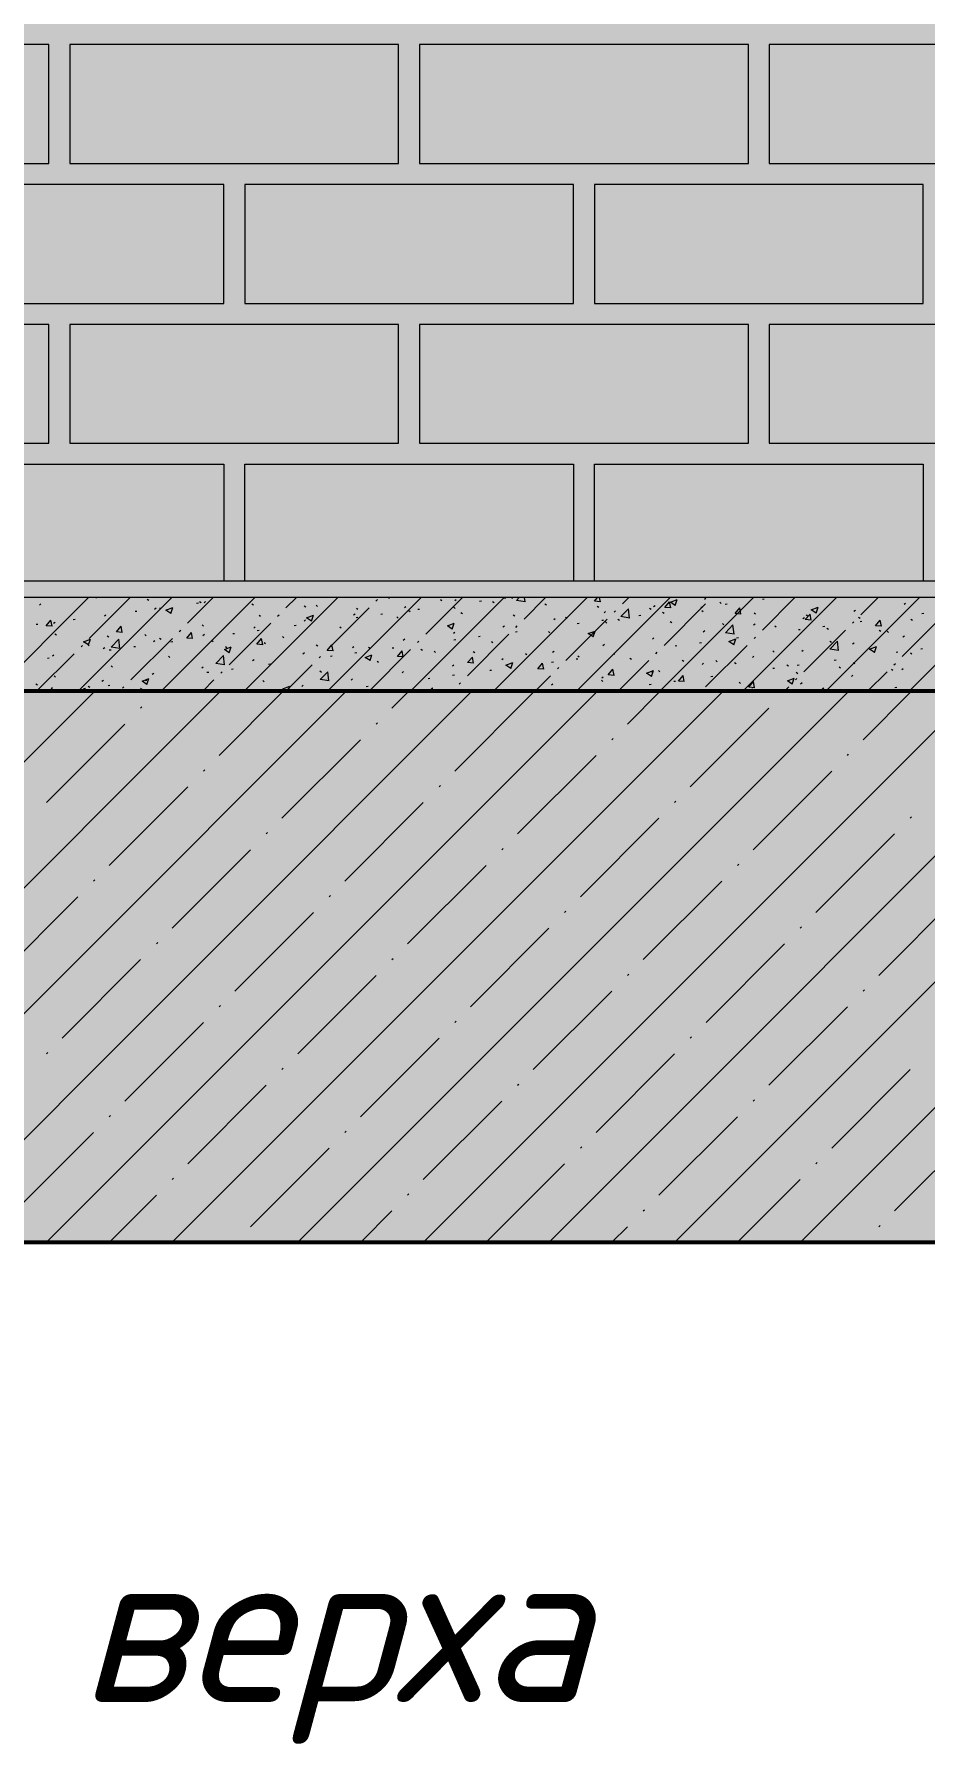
# Model space of a CAD drawing. Header units: millimetres. Extents: x -81576 to 1046824, y -248937 to 691537.
# Drawn here: x -7136 to -5519, y 616929 to 620032 of the extents above; entities that cross this region are included whole.
import ezdxf

# ---------------------------------------------------------------- set-up
doc = ezdxf.new("R2010")
doc.units = ezdxf.units.MM
doc.layers.add('PDF _Геометрия', color=7, linetype='Continuous', true_color=0x1d1d1d)
doc.layers.add('PDF _Сплошная заливка', color=7, linetype='Continuous', true_color=0xffffff)
doc.layers.add('PDF _Текст', color=7, linetype='Continuous')
doc.styles.add('PDF ISOCPEUR Italic', font='isocpeui.ttf')

msp = doc.modelspace()

# ---------------------------------------------------------------- hatches: boundary and pattern name
at = {"layer": 'PDF _Сплошная заливка', "true_color": 0x636466, "transparency": 33554559}
h = msp.add_hatch(color=251, dxfattribs=at)
h.paths.add_polyline_path([(-14198.8, 617839.9), (-46, 617839.9), (-46, 618839.9), (-487.7, 618839.9), (-487.7, 634793.8), (-987.7, 634793.8), (-987.7, 629959.9), (-3957.7, 629959.9), (-3957.7, 629709.9), (-4557.7, 629709.9), (-4557.7, 629409.9), (-5157.7, 629409.9), (-5157.7, 629109.9), (-5757.7, 629109.9), (-5757.7, 628809.9), (-6357.7, 628809.9), (-6357.7, 628509.9), (-6957.7, 628509.9), (-6957.7, 628209.9), (-7557.7, 628209.9), (-7557.7, 627909.9), (-8157.7, 627909.9), (-8157.7, 627609.9), (-8757.7, 627609.9), (-8757.7, 627309.9), (-9357.7, 627309.9), (-9357.7, 627009.9), (-9957.7, 627009.9), (-9957.7, 626709.9), (-10557.7, 626709.9), (-10557.7, 626409.9), (-11157.7, 626409.9), (-11157.7, 626109.9), (-11757.7, 626109.9), (-11757.7, 625579.9), (-18387.7, 625579.9), (-18387.7, 633599.9), (-11037.7, 633599.9), (-11037.7, 634234.5), (-9691.8, 634907.4), (-9784.9, 635093.8), (-9934.9, 634793.8), (-11157.7, 634793.8), (-11157.7, 634509.9), (-11757.7, 634509.9), (-11757.7, 634079.9), (-18387.7, 634079.9), (-18387.7, 634793.8), (-18887.7, 634793.8), (-18887.7, 617839.9), (-18387.7, 617839.9)], flags=0)
h.paths.add_polyline_path([(-9481.2, 618839.9), (-11037.7, 618839.9), (-11037.7, 619074.5), (-4145.8, 622979.9), (-987.7, 622979.9), (-987.7, 618839.9), (-7122.4, 618839.9)], flags=0)
h.paths.add_polyline_path([(-11757.7, 618839.9), (-18387.7, 618839.9), (-18387.7, 625099.9), (-11037.7, 625099.9), (-11037.7, 625834.5), (-3584.2, 629559.9), (-987.7, 629559.9), (-987.7, 623379.9), (-3987.7, 623379.9), (-3987.7, 623429.9), (-4557.7, 623429.9), (-4557.7, 623089.9), (-5157.7, 623089.9), (-5157.7, 622749.9), (-5757.7, 622749.9), (-5757.7, 622409.9), (-6357.7, 622409.9), (-6357.7, 622069.9), (-6957.7, 622069.9), (-6957.7, 621729.9), (-7557.7, 621729.9), (-7557.7, 621389.9), (-8157.7, 621389.9), (-8157.7, 621049.9), (-8757.7, 621049.9), (-8757.7, 620709.9), (-9357.7, 620709.9), (-9357.7, 620369.9), (-9957.7, 620369.9), (-9957.7, 620029.9), (-10557.7, 620029.9), (-10557.7, 619689.9), (-11157.7, 619689.9), (-11157.7, 619349.9), (-11757.7, 619349.9), (-11757.7, 618888.4)], flags=0)
h = msp.add_hatch(color=251, dxfattribs=at)
h.paths.add_polyline_path([(-10812.3, 619039.9), (-3987.7, 619039.9), (-3987.7, 622039.9), (-4487.7, 622039.9), (-4487.7, 622189.9), (-987.7, 622189.9), (-987.7, 622899.9), (-4000.5, 622899.9), (-10751.2, 619074.5)], flags=0)
h.paths.add_polyline_path([(-14247.7, 619039.9), (-11787.7, 619039.9), (-11787.7, 619379.9), (-11197.8, 619379.9), (-11197.8, 621115.6), (-11768, 620792.5), (-11787.7, 620827.3), (-4001.1, 625239.9), (-4260.4, 625239.9), (-4260.4, 625279.9), (-3987.7, 625279.9), (-3987.7, 629203), (-10713.8, 625839.9), (-11026.9, 625839.9), (-11037.7, 625834.5), (-11037.7, 625099.9), (-14247.7, 625099.9), (-14247.7, 620692.2)], flags=0)
h.paths.add_polyline_path([(-10597.8, 619719.9), (-10597.8, 621455.6), (-11157.8, 621138.2), (-11157.8, 619719.9), (-10812.3, 619719.9)], flags=0)
h.paths.add_polyline_path([(-10411.7, 620059.9), (-9997.8, 620059.9), (-9997.8, 621795.6), (-10557.8, 621478.2), (-10557.7, 620059.9)], flags=0)
h.paths.add_polyline_path([(-9481.2, 620399.9), (-9397.8, 620399.9), (-9397.8, 622135.6), (-9957.8, 621818.3), (-9957.7, 620399.9), (-9682.1, 620399.9)], flags=0)
h.paths.add_polyline_path([(-9357.8, 620739.9), (-8797.8, 620739.9), (-8797.8, 622475.6), (-9357.8, 622158.3), (-9357.8, 621049.9)], flags=0)
h.paths.add_polyline_path([(-8288, 621079.9), (-8197.8, 621079.9), (-8197.8, 622815.6), (-8757.8, 622498.3), (-8757.7, 621079.9)], flags=0)
h.paths.add_polyline_path([(-8157.8, 621419.9), (-7597.8, 621419.9), (-7597.8, 623155.7), (-8157.8, 622838.3), (-8157.8, 621729.9)], flags=0)
h.paths.add_polyline_path([(-7407.9, 621759.9), (-6997.8, 621759.9), (-6997.8, 623495.7), (-7557.8, 623178.3), (-7557.7, 621759.9)], flags=0)
h.paths.add_polyline_path([(-6957.7, 622099.9), (-6397.8, 622099.9), (-6397.8, 623835.7), (-6957.8, 623518.4), (-6957.8, 622099.9)], flags=0)
h.paths.add_polyline_path([(-6357.8, 622439.9), (-5797.8, 622439.9), (-5797.8, 624175.7), (-6357.8, 623858.4), (-6357.8, 622667.9)], flags=0)
h.paths.add_polyline_path([(-5197.8, 622779.9), (-5197.8, 624515.7), (-5757.8, 624198.4), (-5757.7, 622779.9)], flags=0)
h.paths.add_polyline_path([(-4597.8, 623119.9), (-4597.8, 624855.8), (-5157.8, 624538.4), (-5157.7, 623119.9), (-4617.7, 623119.9)], flags=0)
h.paths.add_polyline_path([(-4557.7, 623459.9), (-3997.8, 623459.9), (-3997.8, 625195.8), (-4557.8, 624878.4), (-4557.8, 623459.9)], flags=0)
h.paths.add_polyline_path([(-11787.7, 625579.9), (-11757.7, 625579.9), (-11757.7, 625839.9), (-11787.7, 625839.9), (-11787.7, 625599.9)], flags=0)
h.paths.add_polyline_path([(-13747.7, 625839.9), (-12757.7, 625839.9), (-12757.7, 625849.9), (-12723.3, 625849.9), (-12723.3, 625857.9), (-12719.7, 625857.9), (-12718.1, 625877.9), (-12695.7, 625877.9), (-12695, 625857.9), (-12692.1, 625857.9), (-12692.1, 625849.9), (-12657.7, 625849.9), (-12659.2, 626760.5), (-12681.8, 626762.8), (-12693.9, 626770), (-12700.7, 626777.7), (-12705.4, 626787.2), (-12706.7, 626791), (-12706.7, 626807.5), (-12707.5, 626810.6), (-12707.5, 627572.6), (-12707, 627582.5), (-12705.2, 627582.5), (-12704.6, 627585), (-12707.7, 627599.9), (-12703.4, 627617.2), (-12697.6, 627626.1), (-12689.6, 627633.1), (-12682.3, 627636.8), (-12672.5, 627639.3), (-12655.9, 627639.5), (-12621.6, 627639.8), (-12564.4, 627641.5), (-6414.6, 630716.4), (-11786.1, 633402.2), (-11786.1, 633558.6), (-11817.7, 633574.4), (-11817.7, 633599.9), (-14247.7, 633599.9), (-14247.7, 625839.9), (-14168.7, 625839.9)], flags=0)
h.paths.add_polyline_path([(-12429.7, 625839.9), (-11787.7, 625839.9), (-11787.7, 626149.9), (-11753.3, 626149.9), (-11753.3, 626157.9), (-11749.7, 626157.9), (-11748.1, 626177.9), (-11725.7, 626177.9), (-11725, 626157.9), (-11722.1, 626157.9), (-11722.1, 626149.9), (-11687.7, 626149.9), (-11687.7, 627190.4), (-12553.5, 626759.9), (-12617.7, 626759.9), (-12617.7, 625849.9), (-12583.3, 625849.9), (-12583.3, 625857.9), (-12579.7, 625857.9), (-12578.1, 625877.9), (-12555.7, 625877.9), (-12555, 625857.9), (-12552.1, 625857.9), (-12552.1, 625849.9), (-12517.7, 625849.9), (-12517.7, 625839.9)], flags=0)
h.paths.add_polyline_path([(-11547.7, 626139.9), (-11187.7, 626139.9), (-11187.7, 626439.9), (-10587.7, 626439.9), (-10587.7, 626739.9), (-9987.7, 626739.9), (-9987.7, 627049.9), (-9953.3, 627049.9), (-9953.3, 627057.9), (-9949.7, 627057.9), (-9948.1, 627077.9), (-9925.7, 627077.9), (-9925, 627057.9), (-9922.1, 627057.9), (-9922.1, 627049.9), (-9887.7, 627049.9), (-9887.7, 628090.4), (-11647.7, 627210.4), (-11647.7, 626149.9), (-11613.3, 626149.9), (-11613.3, 626157.9), (-11609.7, 626157.9), (-11607.7, 626177.9), (-11585.7, 626177.9), (-11585, 626157.9), (-11582.1, 626157.9), (-11582.1, 626149.9), (-11547.7, 626149.9)], flags=0)
h.paths.add_polyline_path([(-12567.7, 626838.5), (-12566.4, 626840.5), (-11687.7, 627279.9), (-11687.7, 627939.9), (-11675.7, 627941.4), (-11677.5, 627960.8), (-11676.1, 627972.5), (-11676.6, 627979.9), (-11677.3, 627979.9), (-11677.5, 627995.5), (-12553.5, 627559.9), (-12627.8, 627559.9), (-12627.7, 627489.9), (-12617.7, 627489.9), (-12617.7, 626839.8), (-12577.1, 626838.5)], flags=0)
h.paths.add_polyline_path([(-9387.7, 627039.9), (-9387.7, 627339.9), (-8787.7, 627339.9), (-8787.7, 627639.9), (-8187.7, 627639.9), (-8187.7, 627949.9), (-8153.3, 627949.9), (-8153.3, 627957.9), (-8149.7, 627957.9), (-8148.1, 627977.9), (-8125.7, 627977.9), (-8125, 627957.9), (-8122.1, 627957.9), (-8122.1, 627949.9), (-8087.7, 627949.9), (-8087.7, 628990.4), (-9847.7, 628110.4), (-9847.7, 627049.9), (-9813.3, 627049.9), (-9813.3, 627057.9), (-9809.7, 627057.9), (-9808.1, 627077.9), (-9785.7, 627077.9), (-9785, 627057.9), (-9782.1, 627057.9), (-9782.1, 627049.9), (-9747.7, 627049.9), (-9747.7, 627039.9), (-9481.2, 627039.9)], flags=0)
h.paths.add_polyline_path([(-11647.7, 627299.9), (-9887.7, 628179.9), (-9887.7, 628839.9), (-9875.7, 628841.4), (-9877.5, 628860.8), (-9876.1, 628872.5), (-9876.6, 628879.9), (-9877.3, 628879.9), (-9877.5, 628895.5), (-11658, 628005.3), (-11659, 627979.9), (-11660.6, 627979.9), (-11658, 627953.5), (-11657.7, 627939.9), (-11647.7, 627939.9), (-11647.7, 627409.9)], flags=0)
h.paths.add_polyline_path([(-7712.1, 627939.9), (-7587.7, 627939.9), (-7587.7, 628239.9), (-6987.7, 628239.9), (-6987.7, 628539.9), (-6387.7, 628539.9), (-6387.7, 628849.9), (-6353.3, 628849.9), (-6353.3, 628857.9), (-6349.7, 628857.9), (-6348.1, 628877.9), (-6325.7, 628877.9), (-6325, 628857.9), (-6322.1, 628857.9), (-6322.1, 628849.9), (-6287.7, 628849.9), (-6287.7, 629890.4), (-8047.7, 629010.4), (-8047.7, 627949.9), (-8013.3, 627949.9), (-8013.3, 627957.9), (-8009.7, 627957.9), (-8008.1, 627977.9), (-7985.7, 627977.9), (-7985, 627957.9), (-7982.1, 627957.9), (-7982.1, 627949.9), (-7947.7, 627949.9), (-7947.7, 627939.9)], flags=0)
h.paths.add_polyline_path([(-11667.7, 627975.1), (-11665.1, 627979.9), (-11670.7, 627978), (-11670.1, 627977.4)], flags=0)
h.paths.add_polyline_path([(-9847.7, 628199.9), (-8087.7, 629079.9), (-8087.7, 629739.9), (-8075.7, 629741.4), (-8077.5, 629760.8), (-8076.1, 629772.5), (-8076.6, 629779.9), (-8077.3, 629779.9), (-8077.5, 629795.5), (-9858, 628905.3), (-9859, 628879.9), (-9860.6, 628879.9), (-9858, 628853.5), (-9857.7, 628839.9), (-9847.7, 628839.9), (-9847.7, 628235.1)], flags=0)
h.paths.add_polyline_path([(-5787.7, 628839.9), (-5787.7, 629139.9), (-5187.7, 629139.9), (-5187.7, 629439.9), (-4587.7, 629439.9), (-4587.7, 629749.9), (-4553.3, 629749.9), (-4553.3, 629757.9), (-4549.7, 629757.9), (-4548.1, 629777.9), (-4540.8, 629779.5), (-5525.2, 630271.7), (-6247.7, 629910.4), (-6247.7, 628849.9), (-6213.3, 628849.9), (-6213.3, 628857.9), (-6209.7, 628857.9), (-6208.1, 628877.9), (-6185.7, 628877.9), (-6185, 628857.9), (-6182.1, 628857.9), (-6182.1, 628849.9), (-6147.7, 628849.9), (-6147.7, 628839.9), (-5943, 628839.9)], flags=0)
h.paths.add_polyline_path([(-9867.7, 628875.1), (-9865.1, 628879.9), (-9872.7, 628879.9), (-9870.1, 628877.4)], flags=0)
h.paths.add_polyline_path([(-8047.7, 629099.9), (-6287.7, 629979.9), (-6287.7, 630639.9), (-6275.8, 630642), (-6277.5, 630647.9), (-6325.2, 630671.7), (-8058, 629805.3), (-8059, 629779.9), (-8060.6, 629779.9), (-8058, 629753.5), (-8057.7, 629739.9), (-8047.7, 629739.9), (-8047.7, 629610.5)], flags=0)
h.paths.add_polyline_path([(-4321.3, 629739.9), (-4226.1, 629739.9), (-4226.1, 629788.2), (-4386.1, 629868), (-4385, 629757.9), (-4382.1, 629757.9), (-4382.1, 629749.9), (-4347.7, 629748), (-4347.7, 629739.9)], flags=0)
h.paths.add_polyline_path([(-4522.1, 629749.9), (-4487.7, 629749.9), (-4487.7, 629753), (-4525.7, 629772), (-4525, 629757.9), (-4522.1, 629757.9)], flags=0)
h.paths.add_polyline_path([(-4426.1, 629766.9), (-4426.1, 629888), (-4447.7, 629898.7), (-4447.7, 629777.7)], flags=0)
h.paths.add_polyline_path([(-8067.7, 629775.1), (-8065.1, 629779.9), (-8072.7, 629779.9), (-8070.1, 629777.4)], flags=0)
h.paths.add_polyline_path([(-4487.7, 629797.7), (-4487.7, 629918.7), (-4586.1, 629967.8), (-4586.1, 629846.9), (-4528.2, 629818)], flags=0)
h.paths.add_polyline_path([(-4626.1, 629866.9), (-4626.1, 629987.7), (-4786.1, 630067.5), (-4786.1, 629946.9), (-4663.4, 629885.6)], flags=0)
h.paths.add_polyline_path([(-4826.1, 629966.9), (-4826.1, 630087.5), (-4986.1, 630167.3), (-4986.1, 630046.9)], flags=0)
h.paths.add_polyline_path([(-6247.7, 629999.9), (-5614.6, 630316.4), (-6247.7, 630633), (-6247.7, 630023.1)], flags=0)
h.paths.add_polyline_path([(-5026.1, 630066.9), (-5026.1, 630187.2), (-5186.1, 630267), (-5186.1, 630146.9), (-5128.2, 630118)], flags=0)
h.paths.add_polyline_path([(-5226.1, 630166.9), (-5226.1, 630287), (-5360.5, 630354), (-5386.1, 630341.2), (-5386.1, 630246.9), (-5353.3, 630230.5)], flags=0)
h.paths.add_polyline_path([(-5426.1, 630266.9), (-5427, 630320.8), (-5480.5, 630294.1)], flags=0)
h.paths.add_polyline_path([(-5569.9, 630338.8), (-5450.1, 630398.7), (-5586.1, 630466.5), (-5586.1, 630346.9)], flags=0)
h.paths.add_polyline_path([(-5626.1, 630366.9), (-5626.1, 630486.5), (-5786.1, 630566.3), (-5786.1, 630446.9), (-5648.1, 630377.9)], flags=0)
h.paths.add_polyline_path([(-5826.1, 630466.9), (-5826.1, 630586.2), (-5986.1, 630666), (-5986.1, 630546.9), (-5943, 630525.3)], flags=0)
h.paths.add_polyline_path([(-6026.1, 630566.9), (-6026.1, 630686), (-6038.6, 630692.2), (-6186.1, 630692.2), (-6186.1, 630646.9)], flags=0)
h.paths.add_polyline_path([(-6226.1, 630666.9), (-6226.1, 630721.2), (-6258, 630705.3), (-6258, 630682.8), (-6237.9, 630672.8)], flags=0)
h.paths.add_polyline_path([(-6277.3, 630692.5), (-6277.3, 630695.6), (-6280.5, 630694.1)], flags=0)
h.paths.add_polyline_path([(-6369.9, 630738.8), (-6251.1, 630798.2), (-6386.1, 630865.5), (-6385.3, 630746.5)], flags=0)
h.paths.add_polyline_path([(-6426.1, 630766.9), (-6426.1, 630885.4), (-6586.1, 630965.2), (-6586.1, 630846.9), (-6532.7, 630820.2)], flags=0)
h.paths.add_polyline_path([(-6626.1, 630866.9), (-6626.1, 630985.2), (-6786.1, 631065), (-6786.1, 630946.9)], flags=0)
h.paths.add_polyline_path([(-6826.1, 630966.9), (-6826.1, 631084.9), (-6986.1, 631164.7), (-6986.1, 631046.9), (-6928.2, 631018)], flags=0)
h.paths.add_polyline_path([(-7026.1, 631066.9), (-7026.1, 631184.7), (-7186.1, 631264.5), (-7186.1, 631146.9), (-7122.4, 631115)], flags=0)
h.paths.add_polyline_path([(-7226.1, 631166.9), (-7226.1, 631284.4), (-7386.1, 631364.2), (-7386.1, 631246.9)], flags=0)
h.paths.add_polyline_path([(-7426.1, 631266.9), (-7426.1, 631384.2), (-7586.1, 631464), (-7586.1, 631346.9), (-7563.1, 631335.4)], flags=0)
h.paths.add_polyline_path([(-7626.1, 631366.9), (-7626.1, 631483.9), (-7786.1, 631563.7), (-7786.1, 631446.9), (-7712.1, 631409.9)], flags=0)
h.paths.add_polyline_path([(-7826.1, 631466.9), (-7826.1, 631583.7), (-7843.2, 631592.2), (-7986.1, 631592.2), (-7986.1, 631546.9), (-7964.3, 631536)], flags=0)
h.paths.add_polyline_path([(-8026.1, 631566.9), (-8026.1, 631683.4), (-8186.1, 631763.2), (-8186.1, 631646.9), (-8076.7, 631592.2)], flags=0)
h.paths.add_polyline_path([(-8226.1, 631666.9), (-8226.1, 631783.2), (-8386.1, 631863), (-8386.1, 631746.9), (-8301.8, 631704.7)], flags=0)
h.paths.add_polyline_path([(-8426.1, 631766.9), (-8426.1, 631882.9), (-8586.1, 631962.7), (-8586.1, 631846.9)], flags=0)
h.paths.add_polyline_path([(-8626.1, 631866.9), (-8626.1, 631982.6), (-8786.1, 632062.4), (-8786.1, 631946.9), (-8728.2, 631918)], flags=0)
h.paths.add_polyline_path([(-8826.1, 631966.9), (-8826.1, 632082.4), (-8986.1, 632162.2), (-8986.1, 632046.9)], flags=0)
h.paths.add_polyline_path([(-9026.1, 632066.9), (-9026.1, 632182.1), (-9186.1, 632261.9), (-9186.1, 632146.9)], flags=0)
h.paths.add_polyline_path([(-9226.1, 632166.9), (-9226.1, 632281.9), (-9386.1, 632361.7), (-9386.1, 632246.9), (-9363.1, 632235.4)], flags=0)
h.paths.add_polyline_path([(-9426.1, 632266.9), (-9426.1, 632381.6), (-9586.1, 632461.4), (-9586.1, 632346.9), (-9481.2, 632294.4)], flags=0)
h.paths.add_polyline_path([(-9626.1, 632366.9), (-9626.1, 632481.4), (-9647.8, 632492.2), (-9786.1, 632492.2), (-9786.1, 632446.9), (-9776.1, 632441.9)], flags=0)
h.paths.add_polyline_path([(-9826.1, 632466.9), (-9826.1, 632581.1), (-9986.1, 632660.9), (-9986.1, 632546.9), (-9876.7, 632492.2)], flags=0)
h.paths.add_polyline_path([(-10026.1, 632566.9), (-10026.1, 632680.9), (-10186.1, 632760.7), (-10186.1, 632646.9), (-10070.9, 632589.3)], flags=0)
h.paths.add_polyline_path([(-10226.1, 632666.9), (-10226.1, 632780.6), (-10386.1, 632860.4), (-10386.1, 632746.9)], flags=0)
h.paths.add_polyline_path([(-10426.1, 632766.9), (-10426.1, 632880.4), (-10586.1, 632960.1), (-10585.4, 632846.5), (-10528.2, 632818)], flags=0)
h.paths.add_polyline_path([(-10626.1, 632866.9), (-10626.1, 632980.1), (-10786.1, 633059.9), (-10786.1, 632946.9), (-10660.6, 632884.1)], flags=0)
h.paths.add_polyline_path([(-10826.1, 632966.9), (-10826.1, 633079.8), (-10986.1, 633159.6), (-10986.1, 633046.9)], flags=0)
h.paths.add_polyline_path([(-11026.1, 633066.9), (-11026.1, 633179.6), (-11186.1, 633259.4), (-11186.1, 633146.9), (-11163.1, 633135.4)], flags=0)
h.paths.add_polyline_path([(-11226.1, 633166.9), (-11226.1, 633279.3), (-11386.1, 633359.1), (-11386.1, 633246.9), (-11250.3, 633179)], flags=0)
h.paths.add_polyline_path([(-11426.1, 633266.9), (-11426.1, 633379.1), (-11586.1, 633458.9), (-11586.1, 633346.9)], flags=0)
h.paths.add_polyline_path([(-11626.1, 633366.9), (-11626.1, 633472.2), (-11746.1, 633472.2), (-11746.1, 633426.9)], flags=0)
h = msp.add_hatch(color=251, dxfattribs=at)
h.paths.add_polyline_path([(-18382.7, 619009.9), (-11757.7, 619009.9), (-11757.7, 619039.9), (-18387.7, 619039.9), (-18387.7, 619009.9), (-18383.6, 619009.9)], flags=0)
h.paths.add_polyline_path([(-3987.7, 619009.9), (-987.7, 619009.9), (-987.7, 619039.9), (-11037.7, 619039.9), (-11037.7, 619009.9), (-4763.6, 619009.9)], flags=0)
h = msp.add_hatch(color=251, dxfattribs=at)
h.paths.add_polyline_path([(-18387.7, 618839.9), (-11757.7, 618839.9), (-11757.7, 619009.9), (-18387.7, 619009.9)], flags=0)
h.paths.add_polyline_path([(-3987.7, 618839.9), (-987.7, 618839.9), (-987.7, 619009.9), (-11037.7, 619009.9), (-11037.7, 618839.9), (-4763.6, 618839.9)], flags=0)

# ---------------------------------------------------------------- linework, layer by layer
at = {"layer": 'PDF _Геометрия', "color": 7, "lineweight": 53}
msp.add_lwpolyline([(-18887.7, 634793.8), (-18887.7, 617839.9), (-46, 617839.9)], dxfattribs=at)
at = {"layer": 'PDF _Геометрия', "color": 7, "lineweight": 50}
for points in [[(-987.7, 622979.9), (-987.7, 618839.9), (-11037.7, 618839.9)], [(-18916.4, 617839.9), (-46, 617839.9)]]:
    msp.add_lwpolyline(points, dxfattribs=at)
at = {"layer": 'PDF _Геометрия', "color": 7, "lineweight": 53}
msp.add_lwpolyline([(-11037.7, 619074.5), (-4145.8, 622979.9), (-987.7, 622979.9), (-987.7, 618839.9), (-11037.7, 618839.9)], close=True, dxfattribs=at)
at = {"layer": 'PDF _Геометрия', "color": 9, "lineweight": 9, "true_color": 0xcacaca}
for points in [[(-7109.1, 620013.8), (-7706, 620013.8), (-7706, 619797.9), (-7109.1, 619797.9)], [(-6474.1, 620013.8), (-7071, 620013.8), (-7071, 619797.9), (-6474.1, 619797.9)], [(-5839.1, 620013.8), (-6436, 620013.8), (-6436, 619797.9), (-5839.1, 619797.9)], [(-5204.1, 620013.8), (-5801, 620013.8), (-5801, 619797.9), (-5204.1, 619797.9)], [(-6791.6, 619759.8), (-7388.5, 619759.8), (-7388.5, 619543.9), (-6791.6, 619543.9)], [(-6156.6, 619759.8), (-6753.5, 619759.8), (-6753.5, 619543.9), (-6156.6, 619543.9)], [(-5521.6, 619759.8), (-6118.5, 619759.8), (-6118.5, 619543.9), (-5521.6, 619543.9)], [(-7109.1, 619505.8), (-7706, 619505.8), (-7706, 619289.9), (-7109.1, 619289.9)], [(-6474.1, 619505.8), (-7071, 619505.8), (-7071, 619289.9), (-6474.1, 619289.9)], [(-5839.1, 619505.8), (-6436, 619505.8), (-6436, 619289.9), (-5839.1, 619289.9)], [(-5204.1, 619505.8), (-5801, 619505.8), (-5801, 619289.9), (-5204.1, 619289.9)]]:
    msp.add_lwpolyline(points, close=True, dxfattribs=at)
for points in [[(-7388.5, 619039.9), (-7388.5, 619251.8), (-6791.6, 619251.8), (-6791.6, 619039.9)], [(-6753.5, 619039.9), (-6753.5, 619251.8), (-6156.6, 619251.8), (-6156.6, 619039.9)], [(-6118.5, 619039.9), (-6118.5, 619251.8), (-5521.6, 619251.8), (-5521.6, 619039.9)]]:
    msp.add_lwpolyline(points, dxfattribs=at)
at = {"layer": 'PDF _Геометрия', "color": 7, "lineweight": 9}
for points in [[(-11037.7, 618839.9), (-987.7, 618839.9), (-987.7, 619009.9), (-987.7, 619039.9), (-11037.7, 619039.9)], [(-987.7, 619009.9), (-11037.7, 619009.9)]]:
    msp.add_lwpolyline(points, dxfattribs=at)
at = {"layer": 'PDF _Геометрия', "color": 250, "lineweight": 9, "true_color": 0x2c2c2c}
for points in [[(-7206.9, 618839.9), (-7036.9, 619009.9)], [(-7126.2, 618996.1), (-7123.7, 618998.6)], [(-7056, 618839.9), (-6886, 619009.9)], [(-7035.6, 618935.7), (-6961.5, 619009.9)], [(-7024, 619009.9), (-7022.4, 619008.9)], [(-6952.6, 618985), (-6949.3, 618985.5)], [(-6930.3, 619006.7), (-6927.5, 619004.9)], [(-6917, 618989.1), (-6914.3, 618991.1)], [(-6908.1, 618990.9), (-6904.8, 618991.3)], [(-6905.1, 618839.9), (-6735.1, 619009.9)], [(-6887.7, 618981.2), (-6896.5, 618987.2), (-6884.1, 618992)], [(-6887.7, 618981.2), (-6884.1, 618992)], [(-6857.1, 618963.4), (-6810.6, 619009.9)], [(-6840.8, 618999.7), (-6837.4, 619000.2)], [(-6835.4, 619002.7), (-6832.5, 619000.9)], [(-6827.1, 619000.5), (-6824.5, 619002.5)], [(-6754.3, 618839.9), (-6584.3, 619009.9)], [(-6740.5, 618998.6), (-6737.6, 618996.8)], [(-6678.6, 618991), (-6659.7, 619009.9)], [(-6645.5, 618994.6), (-6642.7, 618992.8)], [(-6623.6, 618996), (-6621.1, 618993.7)], [(-6603.4, 618839.9), (-6433.4, 619009.9)], [(-6603.2, 618915.6), (-6527.7, 618991)], [(-6550.6, 618990.6), (-6547.8, 618988.8)], [(-6515.2, 619003.6), (-6512.6, 619006.1)], [(-6492.2, 619009.9), (-6490.4, 619008.7)], [(-6463.5, 618991.8), (-6460.9, 618993.9)], [(-6455.7, 618986.6), (-6452.9, 618984.8)], [(-6452.5, 618839.9), (-6282.5, 619009.9)], [(-6439.2, 618988.6), (-6435.9, 618989.1)], [(-6424.6, 618943.2), (-6358, 619009.9)], [(-6398.3, 619006.5), (-6395.5, 619004.7)], [(-6373.6, 618992.5), (-6371.2, 618990.3)], [(-6372.2, 619004.3), (-6369.6, 619006.4)], [(-6360.8, 618982.6), (-6358, 618980.8)], [(-6327, 619003.4), (-6323.6, 619003.9)], [(-6303.4, 619002.5), (-6300.5, 619000.7)], [(-6301.6, 618839.9), (-6131.6, 619009.9)], [(-6282.4, 619009.3), (-6279.1, 619009.7)], [(-6269.4, 619009.9), (-6267.5, 619008.1)], [(-6244.5, 619002.3), (-6260.3, 619004.7), (-6255.4, 619009.9)], [(-6246.1, 618970.9), (-6207.1, 619009.9)], [(-6244.5, 619002.3), (-6245.4, 619009.9)], [(-6208.5, 618998.5), (-6205.6, 618996.7)], [(-6150.8, 618839.9), (-5980.8, 619009.9)], [(-6107.6, 619002.3), (-6118.3, 619003.3), (-6112.7, 619009.9)], [(-6113.5, 618994.5), (-6110.7, 618992.7)], [(-6107.7, 619002.3), (-6109.1, 619009.9)], [(-6100.9, 618982.4), (-6098.3, 618984.4)], [(-6082.7, 618983.5), (-6080.1, 618986)], [(-6054.8, 618972.8), (-6070.6, 618975.3), (-6056.7, 618989.7)], [(-6067.6, 618998.6), (-6056.3, 619009.9)], [(-6054.8, 618972.8), (-6056.7, 618989.7)], [(-6018.6, 618990.4), (-6015.8, 618988.6)], [(-6011.1, 618993.8), (-6008.5, 618995.8)], [(-5999.9, 618839.9), (-5829.9, 619009.9)], [(-5994.7, 618983.7), (-5992.2, 618981.5)], [(-5992.1, 618923.1), (-5916.7, 618998.6)], [(-5980.1, 618991.2), (-5990.7, 618992.1), (-5982.2, 619002.3)], [(-5980.1, 618991.2), (-5982.2, 619002.3)], [(-5971.7, 618995.8), (-5980.5, 619001.8), (-5968.1, 619006.6)], [(-5971.7, 618995.8), (-5968.1, 619006.6)], [(-5925.5, 618992.3), (-5922.1, 618992.7)], [(-5923.7, 618986.4), (-5920.9, 618984.6)], [(-5918.8, 619007.1), (-5916.1, 619009.1)], [(-5891, 619001.5), (-5888.5, 618999.3)], [(-5880.9, 618998.2), (-5877.6, 618998.6)], [(-5852.6, 618980), (-5863.2, 618980.9), (-5854.6, 618991.2)], [(-5852.6, 618980), (-5854.7, 618991.2)], [(-5849, 618839.9), (-5679, 619009.9)], [(-5828.8, 618982.4), (-5826, 618980.6)], [(-5813.6, 618950.8), (-5754.5, 619009.9)], [(-5813.6, 619007), (-5810.3, 619007.5)], [(-5716.2, 618981.6), (-5725, 618987.6), (-5712.6, 618992.4)], [(-5716.2, 618981.6), (-5712.6, 618992.3)], [(-5698.2, 618839.9), (-5528.2, 619009.9)], [(-5647.5, 618985.1), (-5644.8, 618987.2)], [(-5635.1, 618978.5), (-5603.7, 619009.9)], [(-5556.2, 618997.7), (-5553.6, 618999.7)], [(-5547.3, 618839.9), (-5377.3, 619009.9)], [(-7132.2, 618961.4), (-7128.9, 618961.8)], [(-7103.2, 618957.8), (-7113.8, 618958.8), (-7105.3, 618969)], [(-7103.2, 618957.8), (-7105.3, 618969)], [(-7100.6, 618963.2), (-7097.9, 618965.3)], [(-7064.9, 618970.2), (-7061.6, 618970.7)], [(-7008.2, 618976.5), (-7005.6, 618978.6)], [(-6975.7, 618946.7), (-6986.3, 618947.6), (-6977.7, 618957.8)], [(-6975.7, 618946.7), (-6977.7, 618957.8)], [(-6831, 618960.4), (-6828.5, 618958.1)], [(-6781.7, 618887.9), (-6706.3, 618963.4)], [(-6737, 618954.6), (-6734.3, 618956.6)], [(-6727.3, 618978.2), (-6724.8, 618975.9)], [(-6693.7, 618975.9), (-6691.2, 618978.5)], [(-6663.4, 618959.1), (-6660.1, 618959.6)], [(-6645.7, 618967.1), (-6643, 618969.2)], [(-6632.1, 618967), (-6641, 618972.9), (-6628.5, 618977.7)], [(-6632.2, 618967), (-6628.5, 618977.7)], [(-6581, 618956.9), (-6578.5, 618954.7)], [(-6555.9, 618978.5), (-6553.2, 618980.5)], [(-6551.1, 618973.9), (-6547.8, 618974.3)], [(-6506.6, 618979.8), (-6503.3, 618980.2)], [(-6477.3, 618974.7), (-6474.8, 618972.5)], [(-6376.6, 618952.7), (-6385.5, 618958.7), (-6373, 618963.5)], [(-6376.6, 618952.7), (-6373, 618963.5)], [(-6284.6, 618956.5), (-6281.9, 618958.6)], [(-6265.9, 618978.6), (-6263.1, 618976.8)], [(-6261.2, 618955.8), (-6258.7, 618958.3)], [(-6192.2, 618969.9), (-6189.6, 618971.9)], [(-6171, 618974.6), (-6168.1, 618972.8)], [(-6170.7, 618895.5), (-6095.2, 618970.9)], [(-6149.6, 618962.8), (-6146.3, 618963.2)], [(-6105.1, 618968.7), (-6101.8, 618969.1)], [(-6098.3, 618965.9), (-6095.9, 618963.7)], [(-6076.1, 618970.6), (-6073.2, 618968.8)], [(-6037.7, 618977.5), (-6034.4, 618978)], [(-5981.1, 618966.6), (-5978.3, 618964.8)], [(-5886.2, 618962.6), (-5883.4, 618960.7)], [(-5865, 618943.4), (-5880.8, 618945.9), (-5867, 618960.3)], [(-5865, 618943.4), (-5867, 618960.3)], [(-5829.7, 618960.4), (-5827, 618962.5)], [(-5791.3, 618958.5), (-5788.5, 618956.7)], [(-5748.1, 618951.7), (-5744.8, 618952.1)], [(-5739.9, 618971.8), (-5737.2, 618973.9)], [(-5725.1, 618968.9), (-5735.7, 618969.8), (-5727.1, 618980)], [(-5733.9, 618978.4), (-5731.1, 618976.6)], [(-5725.1, 618968.9), (-5727.1, 618980)], [(-5703.6, 618957.6), (-5700.3, 618958)], [(-5696.4, 618954.5), (-5693.6, 618952.7)], [(-5650.2, 618963.4), (-5647.7, 618965.9)], [(-5639, 618974.4), (-5636.1, 618972.6)], [(-5636.2, 618966.4), (-5632.9, 618966.9)], [(-5597.5, 618957.7), (-5608.2, 618958.6), (-5599.6, 618968.8)], [(-5597.5, 618957.7), (-5599.6, 618968.8)], [(-5559.7, 618903), (-5484.2, 618978.5)], [(-5544.1, 618970.4), (-5541.2, 618968.6)], [(-5524, 618981.2), (-5520.6, 618981.6)], [(-7098.1, 618944.2), (-7095.2, 618942.4)], [(-7050.7, 618920.6), (-7048.2, 618923.1)], [(-7037.1, 618923.9), (-7045.9, 618929.8), (-7033.4, 618934.6)], [(-7038.4, 618924.8), (-7035.9, 618922.5)], [(-7037.1, 618923.9), (-7033.5, 618934.6)], [(-7003.1, 618940.2), (-7000.3, 618938.4)], [(-6980, 618917.4), (-6995.8, 618919.8), (-6981.9, 618934.3)], [(-6980, 618917.4), (-6981.9, 618934.3)], [(-6960.2, 618860.3), (-6884.8, 618935.7)], [(-6954.9, 618920.8), (-6951.5, 618921.2)], [(-6934.7, 618942.6), (-6932.2, 618940.3)], [(-6919.1, 618929.9), (-6916.5, 618931.9)], [(-6908.2, 618936.2), (-6905.4, 618934.4)], [(-6887.5, 618929.6), (-6884.2, 618930.1)], [(-6872.2, 618948.3), (-6869.7, 618950.8)], [(-6848.1, 618935.5), (-6858.8, 618936.5), (-6850.2, 618946.7)], [(-6848.2, 618935.5), (-6850.2, 618946.7)], [(-6829.3, 618941.3), (-6826.6, 618943.3)], [(-6813.3, 618932.1), (-6810.5, 618930.3)], [(-6781.5, 618909.6), (-6790.4, 618915.6), (-6777.9, 618920.4)], [(-6788.4, 618921.3), (-6785.9, 618919.1)], [(-6781.5, 618909.6), (-6777.9, 618920.4)], [(-6775.2, 618944.4), (-6771.9, 618944.8)], [(-6720.6, 618924.4), (-6731.2, 618925.3), (-6722.7, 618935.5)], [(-6730.7, 618950.3), (-6727.4, 618950.7)], [(-6720.6, 618924.4), (-6722.7, 618935.5)], [(-6718.4, 618928.1), (-6715.6, 618926.3)], [(-6684.7, 618939.1), (-6682.2, 618936.9)], [(-6623.5, 618924.1), (-6620.7, 618922.3)], [(-6593.1, 618913.2), (-6603.7, 618914.1), (-6595.1, 618924.4)], [(-6593.1, 618913.2), (-6595.2, 618924.4)], [(-6558, 618919.3), (-6555.4, 618921.3)], [(-6528.6, 618920.1), (-6525.7, 618918.3)], [(-6465.7, 618932.6), (-6463, 618934.7)], [(-6439.7, 618928.2), (-6437.2, 618930.7)], [(-6374.4, 618945.2), (-6371.7, 618947.2)], [(-6373.7, 618933.3), (-6370.4, 618933.7)], [(-6349.2, 618867.8), (-6273.8, 618943.2)], [(-6329.2, 618939.2), (-6325.9, 618939.6)], [(-6305.7, 618930.3), (-6303.3, 618928.1)], [(-6261.9, 618948), (-6258.6, 618948.5)], [(-6202, 618948.1), (-6199.6, 618945.9)], [(-6121.1, 618938.5), (-6129.9, 618944.5), (-6117.5, 618949.2)], [(-6121.1, 618938.5), (-6117.5, 618949.2)], [(-6103.1, 618923.2), (-6100.4, 618925.2)], [(-6013.3, 618934.6), (-6010.6, 618936.6)], [(-5972.2, 618922.2), (-5968.9, 618922.6)], [(-5927.7, 618928), (-5924.4, 618928.5)], [(-5920.9, 618947.9), (-5918.3, 618950)], [(-5916.7, 618847.7), (-5841.3, 618923.1)], [(-5865.6, 618924.3), (-5874.4, 618930.2), (-5862, 618935)], [(-5865.6, 618924.3), (-5862, 618935)], [(-5860.4, 618936.9), (-5857.1, 618937.3)], [(-5828.7, 618935.7), (-5826.2, 618938.2)], [(-5738.2, 618875.4), (-5662.7, 618950.8)], [(-5675.2, 618914), (-5691.1, 618916.4), (-5677.2, 618930.9)], [(-5690.9, 618931), (-5688.4, 618928.8)], [(-5675.3, 618914), (-5677.2, 618930.9)], [(-5649.7, 618926), (-5647, 618928)], [(-5610.1, 618910), (-5618.9, 618916), (-5606.4, 618920.8)], [(-5610.1, 618910), (-5606.5, 618920.8)], [(-5601.5, 618950.5), (-5598.7, 618948.7)], [(-5587.2, 618948.8), (-5584.8, 618946.6)], [(-5558.4, 618938.5), (-5555.7, 618940.5)], [(-7131.5, 618839.9), (-7063.3, 618908)], [(-7111.7, 618900.1), (-7108.3, 618900.5)], [(-7102.7, 618904), (-7100.1, 618906.1)], [(-7010.4, 618917.4), (-7007.7, 618919.4)], [(-6999.4, 618914.9), (-6996.1, 618915.3)], [(-6892.1, 618903.6), (-6889.6, 618901.3)], [(-6790.2, 618887.9), (-6806, 618890.4), (-6792.2, 618904.8)], [(-6790.2, 618887.9), (-6792.2, 618904.8)], [(-6739.1, 618895.4), (-6736.5, 618897.4)], [(-6710.2, 618889), (-6706.8, 618889.4)], [(-6647.8, 618907.9), (-6645.2, 618910)], [(-6618.2, 618900.5), (-6615.7, 618903)], [(-6597.9, 618903.8), (-6594.5, 618904.2)], [(-6553.4, 618909.6), (-6550, 618910.1)], [(-6526, 618895.4), (-6534.9, 618901.4), (-6522.4, 618906.1)], [(-6527.7, 618840.2), (-6452.3, 618915.6)], [(-6526, 618895.4), (-6522.4, 618906.1)], [(-6513.1, 618894.7), (-6510.6, 618892.5)], [(-6486, 618918.5), (-6482.7, 618918.9)], [(-6465.6, 618902.1), (-6476.2, 618903), (-6467.6, 618913.2)], [(-6465.6, 618902.1), (-6467.6, 618913.2)], [(-6433.7, 618916.1), (-6430.8, 618914.3)], [(-6409.4, 618912.5), (-6406.9, 618910.3)], [(-6338, 618890.9), (-6348.7, 618891.8), (-6340.1, 618902)], [(-6338, 618890.9), (-6340.1, 618902)], [(-6338.7, 618912.1), (-6335.9, 618910.3)], [(-6286.7, 618897.3), (-6284.1, 618899.4)], [(-6270.5, 618881.2), (-6279.3, 618887.1), (-6266.9, 618891.9)], [(-6270.5, 618881.2), (-6266.9, 618891.9)], [(-6243.8, 618908.1), (-6241, 618906.3)], [(-6210.5, 618879.7), (-6221.1, 618880.7), (-6212.6, 618890.9)], [(-6210.5, 618879.7), (-6212.6, 618890.9)], [(-6196.4, 618892.7), (-6193, 618893.1)], [(-6194.4, 618910.7), (-6191.7, 618912.7)], [(-6151.9, 618898.5), (-6148.5, 618899)], [(-6148.9, 618904.1), (-6146.1, 618902.3)], [(-6084.5, 618907.4), (-6081.2, 618907.8)], [(-6075.4, 618839.9), (-6019.8, 618895.5)], [(-6054, 618900.1), (-6051.2, 618898.3)], [(-6007.2, 618908), (-6004.7, 618910.6)], [(-5959.1, 618896.1), (-5956.3, 618894.3)], [(-5923.1, 618888.7), (-5920.5, 618890.8)], [(-5898.3, 618895.4), (-5895.8, 618893.2)], [(-5864.2, 618892), (-5861.4, 618890.2)], [(-5831.8, 618901.2), (-5829.2, 618903.3)], [(-5794.6, 618913.2), (-5792.1, 618911)], [(-5742, 618912.6), (-5739.4, 618914.7)], [(-5683, 618896.3), (-5679.7, 618896.7)], [(-5648.3, 618892), (-5645.8, 618889.7)], [(-5574.7, 618887.9), (-5572.2, 618890.4)], [(-5570.7, 618911.1), (-5567.4, 618911.5)], [(-5544.6, 618909.8), (-5542.2, 618907.5)], [(-5526.2, 618916.9), (-5522.9, 618917.4)], [(-7099.5, 618868), (-7097, 618865.7)], [(-7012.6, 618858.2), (-7009.9, 618860.2)], [(-6995.8, 618885.8), (-6993.3, 618883.5)], [(-6930.9, 618852.3), (-6939.8, 618858.3), (-6927.3, 618863)], [(-6934.3, 618859.5), (-6931, 618859.9)], [(-6930.9, 618852.3), (-6927.3, 618863)], [(-6921.3, 618870.7), (-6918.6, 618872.7)], [(-6831.5, 618882.1), (-6828.8, 618884.1)], [(-6829.7, 618839.9), (-6809.3, 618860.3)], [(-6822, 618874.3), (-6818.7, 618874.7)], [(-6796.8, 618872.8), (-6794.3, 618875.4)], [(-6777.5, 618880.1), (-6774.2, 618880.6)], [(-6720.5, 618859.1), (-6718, 618856.9)], [(-6678.9, 618839.9), (-6630.8, 618887.9)], [(-6616.8, 618876.9), (-6614.3, 618874.7)], [(-6600.4, 618858.5), (-6616.3, 618861), (-6602.4, 618875.4)], [(-6600.5, 618858.5), (-6602.4, 618875.4)], [(-6560.2, 618860.1), (-6557.5, 618862.2)], [(-6467.8, 618873.4), (-6465.2, 618875.5)], [(-6420.5, 618863.2), (-6417.2, 618863.6)], [(-6376.5, 618886), (-6373.9, 618888)], [(-6376, 618869), (-6372.7, 618869.5)], [(-6308.7, 618877.9), (-6305.3, 618878.3)], [(-6226.3, 618839.9), (-6198.3, 618867.8)], [(-6185.8, 618880.4), (-6183.2, 618882.9)], [(-6105.7, 618859.8), (-6103.2, 618857.6)], [(-6105.3, 618864), (-6102.6, 618866.1)], [(-6083, 618868.6), (-6093.6, 618869.5), (-6085, 618879.7)], [(-6083, 618868.6), (-6085, 618879.7)], [(-6015, 618866.9), (-6023.8, 618872.9), (-6011.4, 618877.7)], [(-6015.5, 618875.4), (-6012.8, 618877.4)], [(-6015, 618866.9), (-6011.4, 618877.7)], [(-6002, 618877.6), (-5999.5, 618875.4)], [(-5974.5, 618857.9), (-5971.2, 618858.4)], [(-5955.4, 618857.4), (-5966.1, 618858.4), (-5957.5, 618868.6)], [(-5955.5, 618857.4), (-5957.5, 618868.6)], [(-5907.2, 618866.8), (-5903.8, 618867.2)], [(-5794.9, 618881.6), (-5791.5, 618882)], [(-5769.3, 618888), (-5766.4, 618886.2)], [(-5759.4, 618852.7), (-5768.3, 618858.6), (-5755.8, 618863.4)], [(-5759.5, 618852.7), (-5755.9, 618863.4)], [(-5753.3, 618860.3), (-5750.8, 618862.8)], [(-5752, 618874.2), (-5749.5, 618871.9)], [(-5750.4, 618887.4), (-5747, 618887.9)], [(-5674.4, 618884), (-5671.5, 618882.2)], [(-5651.8, 618866.8), (-5649.2, 618868.8)], [(-5622.8, 618839.9), (-5587.3, 618875.4)], [(-5579.4, 618880), (-5576.6, 618878.2)], [(-5560.5, 618879.3), (-5557.9, 618881.3)], [(-8025.5, 617839.9), (-7025.5, 618839.9)], [(-7797.4, 617839.9), (-6797.4, 618839.9)], [(-7569.3, 617839.9), (-6569.3, 618839.9)], [(-7341.2, 617839.9), (-6341.2, 618839.9)], [(-7132.7, 618853.3), (-7129.9, 618851.5)], [(-7113.1, 617839.9), (-6113.1, 618839.9)], [(-7104.9, 618844.8), (-7102.3, 618846.9)], [(-7046.2, 618844.8), (-7042.8, 618845.2)], [(-7037.8, 618849.3), (-7034.9, 618847.5)], [(-7001.6, 618850.6), (-6998.3, 618851.1)], [(-6975.3, 618845.2), (-6972.8, 618847.7)], [(-6942.9, 618845.3), (-6940, 618843.5)], [(-6913.9, 618837.5), (-6911.5, 618839.9)], [(-6885, 617839.9), (-5885, 618839.9)], [(-6847.9, 618841.3), (-6845.7, 618839.9)], [(-6824.2, 618841.3), (-6822.6, 618839.9)], [(-6799.8, 618723.4), (-6683.4, 618839.9)], [(-6678.1, 618839.9), (-6684.2, 618844), (-6671.8, 618848.8)], [(-6674.8, 618839.9), (-6671.8, 618848.8)], [(-6656.9, 617839.9), (-5656.9, 618839.9)], [(-6650, 618848.7), (-6647.3, 618850.8)], [(-6597.4, 618839.9), (-6596.8, 618840)], [(-6532.8, 618848.4), (-6529.5, 618848.8)], [(-6486.2, 618808.9), (-6455.3, 618839.9)], [(-6428.8, 617839.9), (-5428.8, 618839.9)], [(-6418.5, 618839.9), (-6412.7, 618846)], [(-6412, 618839.9), (-6412.7, 618846)], [(-6377.1, 618839.9), (-6376.9, 618840.2)], [(-6372.1, 618694.9), (-6229.6, 618837.5)], [(-6364.3, 618852.7), (-6361.8, 618855.2)], [(-6286.7, 618839.9), (-6286.2, 618840.2)], [(-6209.4, 618842), (-6207, 618839.9)], [(-6200.7, 617839.9), (-5200.7, 618839.9)], [(-6196.6, 618851.5), (-6193.9, 618853.5)], [(-6058.5, 618780.4), (-5999.1, 618839.9)], [(-6019, 618852.1), (-6015.7, 618852.5)], [(-5972.6, 617839.9), (-4972.6, 618839.9)], [(-5855.7, 618856.4), (-5853.2, 618854.1)], [(-5827.9, 618846.3), (-5838.5, 618847.2), (-5830, 618857.4)], [(-5834, 618842.1), (-5831.3, 618844.1)], [(-5827.9, 618846.3), (-5830, 618857.4)], [(-5773.7, 618839.9), (-5765.8, 618847.7)], [(-5773.4, 618837.5), (-5771, 618839.8)], [(-5744.5, 617839.9), (-4744.5, 618839.9)], [(-5744.2, 618853.4), (-5741.5, 618855.5)], [(-5707.8, 618839.9), (-5702.4, 618846.3)], [(-5701.3, 618839.9), (-5702.5, 618846.3)], [(-5630.8, 618751.9), (-5542.9, 618839.9)], [(-5617.5, 618840.9), (-5614.2, 618841.4)], [(-5573, 618846.8), (-5569.7, 618847.2)], [(-6942.4, 618808.9), (-6940, 618811.3)], [(-5944.5, 618666.4), (-5801.9, 618808.9)], [(-7113.5, 618637.9), (-6970.9, 618780.4)], [(-6514.7, 618780.4), (-6512.3, 618782.8)], [(-6685.8, 618609.4), (-6543.2, 618751.9)], [(-6087, 618751.9), (-6084.6, 618754.3)], [(-6258.1, 618580.9), (-6115.5, 618723.4)], [(-5659.3, 618723.4), (-5657, 618725.8)], [(-6828.3, 618694.9), (-6826, 618697.3)], [(-5830.4, 618552.3), (-5687.8, 618694.9)], [(-6999.4, 618523.8), (-6856.9, 618666.4)], [(-6400.7, 618666.4), (-6398.3, 618668.8)], [(-6571.7, 618495.3), (-6429.2, 618637.9)], [(-5973, 618637.9), (-5970.6, 618640.2)], [(-5545.3, 618609.4), (-5542.9, 618611.7)], [(-6714.3, 618580.9), (-6711.9, 618583.2)], [(-6144, 618466.8), (-6001.5, 618609.4)], [(-5716.4, 618438.3), (-5573.8, 618580.9)], [(-6885.4, 618409.8), (-6742.8, 618552.3)], [(-6286.6, 618552.3), (-6284.2, 618554.7)], [(-6457.7, 618381.3), (-6315.1, 618523.8)], [(-5858.9, 618523.8), (-5856.5, 618526.2)], [(-7027.9, 618495.3), (-7025.6, 618497.7)], [(-6030, 618352.8), (-5887.4, 618495.3)], [(-7199, 618324.2), (-7056.4, 618466.8)], [(-6600.2, 618466.8), (-6597.9, 618469.2)], [(-5602.3, 618324.2), (-5459.7, 618466.8)], [(-6771.3, 618295.7), (-6628.8, 618438.3)], [(-6172.6, 618438.3), (-6170.2, 618440.7)], [(-6343.6, 618267.2), (-6201.1, 618409.8)], [(-5744.9, 618409.8), (-5742.5, 618412.1)], [(-6913.9, 618381.3), (-6911.5, 618383.6)], [(-5915.9, 618238.7), (-5773.4, 618381.3)], [(-7085, 618210.2), (-6942.4, 618352.8)], [(-6486.2, 618352.8), (-6483.8, 618355.1)], [(-6657.3, 618181.7), (-6514.7, 618324.2)], [(-6058.5, 618324.2), (-6056.1, 618326.6)], [(-6799.8, 618267.2), (-6797.5, 618269.6)], [(-6229.6, 618153.2), (-6087, 618295.7)], [(-5630.8, 618295.7), (-5628.5, 618298.1)], [(-6970.9, 618096.1), (-6828.3, 618238.7)], [(-6372.1, 618238.7), (-6369.8, 618241.1)], [(-5801.9, 618124.7), (-5659.3, 618267.2)], [(-6543.2, 618067.6), (-6400.7, 618210.2)], [(-5944.5, 618210.2), (-5942.1, 618212.6)], [(-7113.5, 618181.7), (-7111.1, 618184)], [(-6115.5, 618039.1), (-5973, 618181.7)], [(-6685.8, 618153.2), (-6683.4, 618155.5)], [(-5687.8, 618010.6), (-5545.3, 618153.2)], [(-6856.9, 617982.1), (-6714.3, 618124.7)], [(-6258.1, 618124.7), (-6255.7, 618127)], [(-6429.2, 617953.6), (-6286.6, 618096.1)], [(-5830.4, 618096.1), (-5828, 618098.5)], [(-6999.4, 618067.6), (-6997, 618070)], [(-6001.5, 617925.1), (-5858.9, 618067.6)], [(-7170.5, 617896.6), (-7027.9, 618039.1)], [(-6571.7, 618039.1), (-6569.4, 618041.5)], [(-5573.8, 617896.6), (-5431.2, 618039.1)], [(-6742.8, 617868), (-6600.2, 618010.6)], [(-6144, 618010.6), (-6141.7, 618013)], [(-6314.8, 617839.9), (-6172.6, 617982.1)], [(-5716.4, 617982.1), (-5714, 617984.5)], [(-6885.4, 617953.6), (-6883, 617955.9)], [(-6457.7, 617925.1), (-6455.3, 617927.4)], [(-5858.6, 617839.9), (-5744.9, 617953.6)], [(-6999.1, 617839.9), (-6913.9, 617925.1)], [(-6542.9, 617839.9), (-6486.2, 617896.6)], [(-6030, 617896.6), (-6027.6, 617898.9)], [(-6086.7, 617839.9), (-6058.5, 617868)], [(-5602.3, 617868), (-5599.9, 617870.4)], [(-6771, 617839.9), (-6768.9, 617841.9)]]:
    msp.add_lwpolyline(points, dxfattribs=at)

# ---------------------------------------------------------------- texts
at = {"layer": 'PDF _Текст', "insert": (-12767.1, 617107.1), "char_height": 279.4, "attachment_point": 4, "style": 'PDF ISOCPEUR Italic'}
msp.add_mtext('Кладка из кирпича ведется от верха', dxfattribs=at)

doc.saveas('drawing.dxf')
